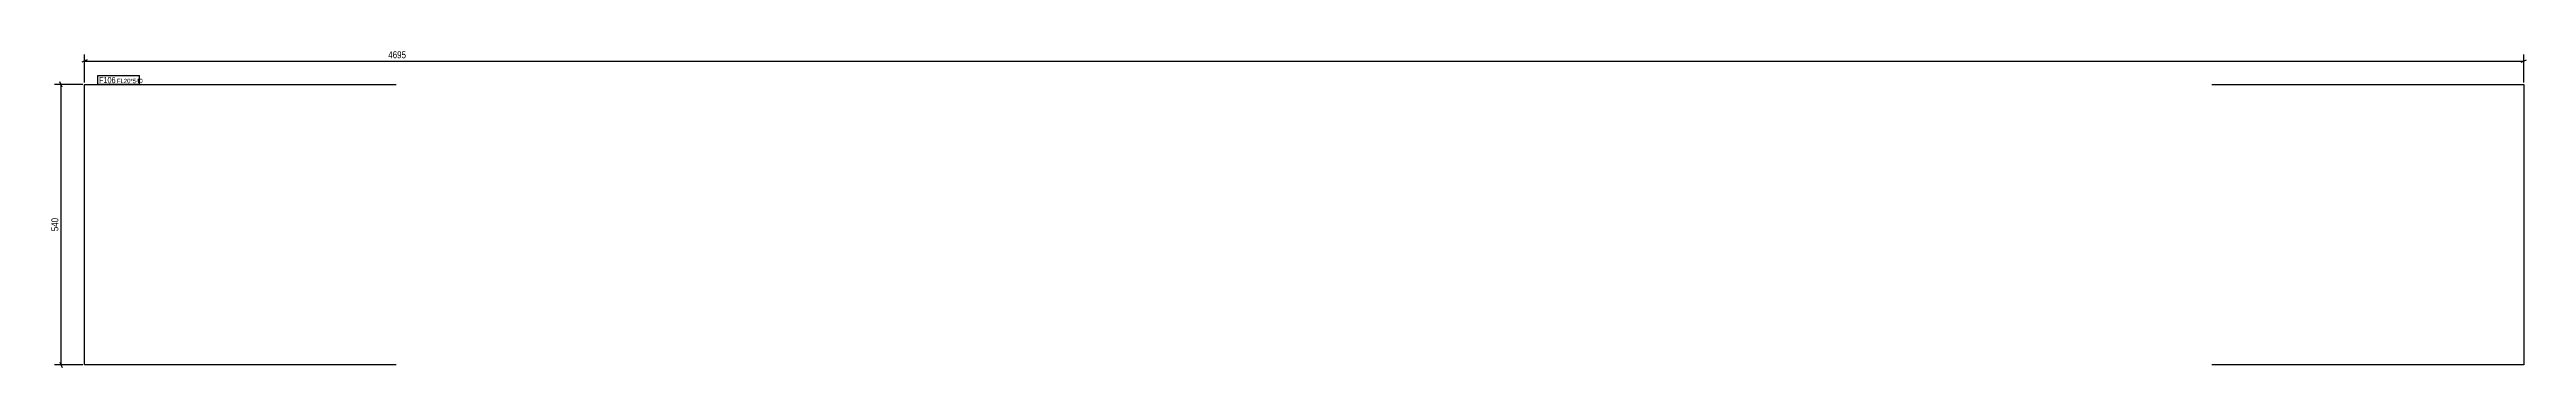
# Model space of a CAD drawing. Header units: millimetres. Extents: x 8 to 4775, y 10 to 623.
import ezdxf

# ---------------------------------------------------------------- set-up
doc = ezdxf.new("R2010")
doc.units = ezdxf.units.MM
for name, color, linetype in [('MÅLSÆTNING', 7, 'Continuous'), ('STÅL', 7, 'Continuous'), ('TEKST', 7, 'Continuous')]:
    doc.layers.add(name, color=color, linetype=linetype)
doc.styles.add('Arial Narrow', font='ARIALN.TTF', dxfattribs={"height": 0.2})

msp = doc.modelspace()

# ---------------------------------------------------------------- linework, layer by layer
at = {"layer": 'MÅLSÆTNING', "color": 7, "linetype": 'Continuous'}
for p, q in [((80.3, 602.9), (69.8, 598.7)), ((75, 559.3), (75, 613.2)), ((75, 600.8), (4770, 600.8)), ((4764.8, 598.7), (4775.3, 602.9)), ((4770, 559.3), (4770, 613.2)), ((71.5, 555.8), (17.5, 555.8)), ((32, 550.5), (27.8, 561)), ((29.9, 15.8), (29.9, 555.8)), ((71.5, 15.8), (17.5, 15.8)), ((27.8, 21), (32, 10.5))]:
    msp.add_line(p, q, dxfattribs=at)
at = {"layer": 'STÅL', "color": 2, "linetype": 'Continuous'}
for p, q in [((75, 15.8), (75, 555.8)), ((75, 555.8), (675, 555.8)), ((4170, 555.8), (4770, 555.8)), ((4770, 555.8), (4770, 15.8)), ((675, 15.8), (75, 15.8)), ((4770, 15.8), (4170, 15.8))]:
    msp.add_line(p, q, dxfattribs=at)

# ---------------------------------------------------------------- next in the draw order: wipeouts: each hides what was drawn before it
at = {"color": 0}
for points, layer in [([(4188.1, 603.4), (4188.1, 623), (656.9, 623), (656.9, 603.4)], 'MÅLSÆTNING'), ([(27.3, 301.3), (7.7, 301.3), (7.7, 270.2), (27.3, 270.2)], 'MÅLSÆTNING'), ([(133.6, 558.2), (133.6, 570.5), (103, 570.5), (103, 558.2)], 'TEKST')]:
    msp.add_wipeout(points, dxfattribs=at).dxf.layer = layer

# ---------------------------------------------------------------- next in the draw order: texts
at = {"layer": 'MÅLSÆTNING', "color": 3, "style": 'Arial Narrow'}
msp.add_text('4695', height=13.36, dxfattribs=at).set_placement((659.7, 606.2))
msp.add_text('540', height=13.36, rotation=90.0002, dxfattribs=at).set_placement((24.5, 273))

# ---------------------------------------------------------------- next in the draw order: wipeouts: each hides what was drawn before it
at = {"color": 0}
msp.add_wipeout([(133.6, 558.2), (133.6, 570.5), (103, 570.5), (103, 558.2)], dxfattribs=at).dxf.layer = 'TEKST'

# ---------------------------------------------------------------- next in the draw order: linework, layer by layer
at = {"layer": 'TEKST', "color": 7, "linetype": 'Continuous'}
msp.add_line((100.9, 556.1), (100.9, 572.6), dxfattribs=at)

# ---------------------------------------------------------------- next in the draw order: wipeouts: each hides what was drawn before it
at = {"color": 0}
msp.add_wipeout([(178.9, 558.2), (178.9, 567), (137.3, 567), (137.3, 558.2)], dxfattribs=at).dxf.layer = 'TEKST'

# ---------------------------------------------------------------- next in the draw order: wipeouts: each hides what was drawn before it
msp.add_wipeout([(178.9, 558.2), (178.9, 567), (137.3, 567), (137.3, 558.2)], dxfattribs=at).dxf.layer = 'TEKST'

# ---------------------------------------------------------------- next in the draw order: linework, layer by layer
at = {"layer": 'TEKST', "color": 7, "linetype": 'Continuous'}
for p, q in [((100.9, 572.6), (181, 572.6)), ((181, 556.1), (181, 572.6)), ((100.9, 556.1), (181, 556.1))]:
    msp.add_line(p, q, dxfattribs=at)

# ---------------------------------------------------------------- next in the draw order: texts
at = {"layer": 'TEKST', "color": 3, "style": 'Arial Narrow'}
for s, height, p in [('F106', 11.69, (103, 558.2)), ('FL20*540', 8.35, (137.3, 558.2))]:
    msp.add_text(s, height=height, dxfattribs=at).set_placement(p)

doc.saveas('drawing.dxf')
